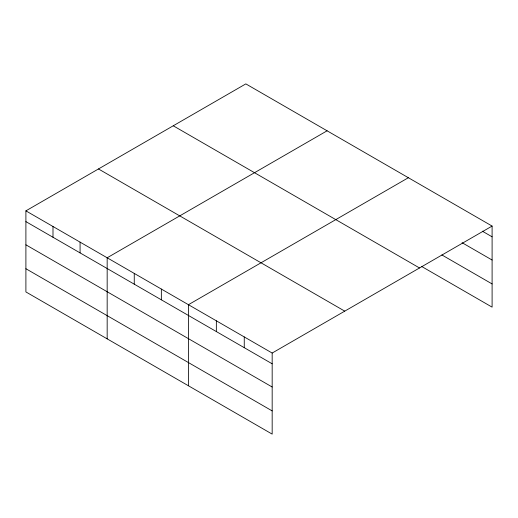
<?xml version="1.0" encoding="UTF-8"?>
<svg xmlns="http://www.w3.org/2000/svg" width="518" height="518" viewBox="0 0 518 518"><rect width="100%" height="100%" fill="white"/><g stroke="black" fill="none" stroke-linecap="round" stroke-linejoin="round"><path stroke-width="0.78" d="M25.9 210.858L272.17 353.043L272.17 434.116L25.9 291.932L25.9 210.858L245.83 83.884L492.1 226.068L492.1 307.142L421.626 266.453M327.098 130.808L107.168 257.783L107.168 338.856M408.365 177.726L188.435 304.701L188.435 385.774M272.17 353.043L492.1 226.068M482.329 231.183L492.1 236.823M462.095 242.702L492.1 260.03M441.86 254.927L492.1 283.935M173.252 125.79L419.522 267.968M98.478 168.959L344.748 311.143M25.9 221.62L272.17 363.798M25.9 244.82L272.17 387.004M25.9 268.732L272.17 410.91M244.256 336.927L244.256 347.688M216.349 320.817L216.349 331.572M161.351 289.063L161.351 299.818M134.259 273.42L134.259 284.175M80.076 242.139L80.076 252.894M52.991 226.502L52.991 237.257"/></g></svg>
